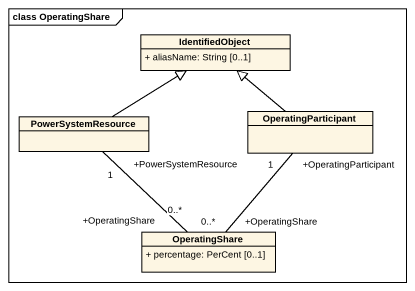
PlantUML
@startuml
mainframe class OperatingShare
hide circle
hide empty members
skinparam classAttributeIconSize 0
class IdentifiedObject {
  + aliasName: String [0..1]
}
class OperatingParticipant
class PowerSystemResource
class OperatingShare {
  + percentage: PerCent [0..1]
}
OperatingParticipant -up-|> IdentifiedObject
PowerSystemResource -up-|> IdentifiedObject
OperatingShare "+OperatingShare\n0..*" -up- "+OperatingParticipant\n1" OperatingParticipant
OperatingShare "+OperatingShare\n0..*" -up- "+PowerSystemResource\n1" PowerSystemResource
@enduml
